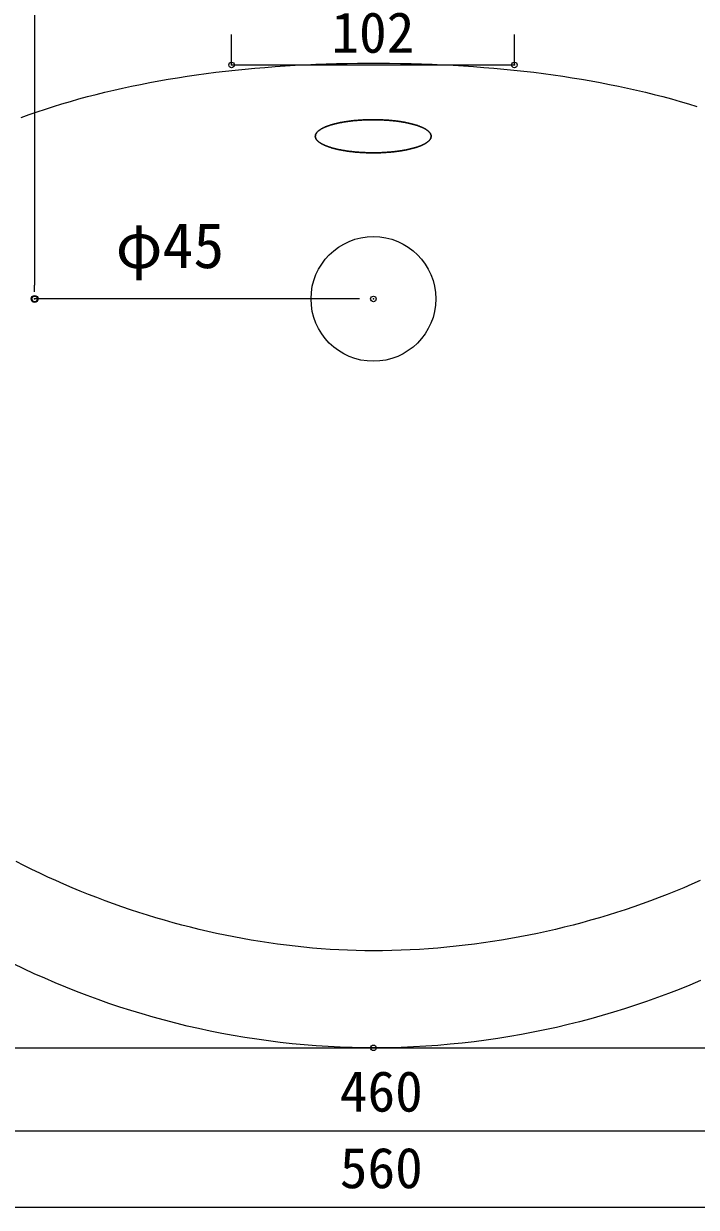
# Model space of a CAD drawing. Units: millimetres, scale not verified. Extents: x -1002 to 1010, y -687 to 676.
# Drawn here: x -631.8 to -389.2, y -22.5 to 404.2 of the extents above; entities that cross this region are included whole.
import ezdxf
from ezdxf.enums import TextEntityAlignment as Align

# ---------------------------------------------------------------- set-up
doc = ezdxf.new("R2010")
doc.units = ezdxf.units.MM
doc.header["$LTSCALE"] = 5
doc.header["$PDMODE"] = 32
doc.header["$PDSIZE"] = 2
doc.layers.add('0-0', color=7, linetype='Continuous', lineweight=15)
doc.layers.add('F-0', color=7, linetype='Continuous', lineweight=15)
doc.styles.add('ＭＳ ゴシック', font='')
doc.styles.get('ＭＳ ゴシック').set_extended_font_data('MS Gothic')

# ---------------------------------------------------------------- blocks, each defined once
blk = doc.blocks.new('_DOT')
at = {"layer": '0-0'}
blk.add_line((-0.5, 0), (-1, 0), dxfattribs=at)
blk.add_circle((0, 0), 0.25, dxfattribs=at)
blk.add_circle((0, 0), 0.25, dxfattribs=at)

msp = doc.modelspace()

# ---------------------------------------------------------------- linework, layer by layer
at = {"layer": 'F-0'}
for p, q in [((-627.809, 510.017), (-627.809, 310.017)), ((-510.632, 305.017), (-627.809, 305.017)), ((-783.132, 35.017), (-228.132, 35.017)), ((-500.632, 35.017), (-147.843, 35.017)), ((-730.632, 5.118), (-280.632, 5.118)), ((-780.632, -22.478), (-230.632, -22.478))]:
    msp.add_line(p, q, dxfattribs=at)
at = {"layer": 'F-0', "color": 4, "lineweight": 9}
for p, q in [((-556.788, 389.361), (-556.788, 400.324)), ((-454.788, 389.361), (-454.788, 400.324)), ((-556.788, 389.361), (-454.788, 389.361))]:
    msp.add_line(p, q, dxfattribs=at)
at = {"layer": 'F-0', "lineweight": 18}
for points in [[(-551.913, 387.868), (-548.339, 388.198), (-544.741, 388.498), (-541.12, 388.778), (-537.476, 389.028), (-533.81, 389.248), (-530.122, 389.438), (-526.412, 389.598), (-522.68, 389.738), (-518.928, 389.848), (-515.154, 389.928), (-511.36, 389.988), (-507.546, 390.018), (-503.676, 390.018), (-499.782, 389.988), (-495.911, 389.928), (-492.063, 389.848), (-488.24, 389.738), (-484.44, 389.598), (-480.665, 389.438), (-476.915, 389.248), (-473.189, 389.028), (-469.489, 388.778), (-465.814, 388.498), (-462.166, 388.198), (-458.543, 387.868), (-454.947, 387.508), (-451.377, 387.118), (-447.835, 386.708), (-444.319, 386.258), (-440.832, 385.788), (-437.372, 385.288), (-433.94, 384.768), (-430.537, 384.208), (-427.163, 383.628), (-423.817, 383.008), (-420.501, 382.368), (-417.214, 381.698), (-413.958, 381.008), (-410.731, 380.278)], [(-632.675, 370.408), (-629.795, 371.458), (-626.884, 372.468), (-623.941, 373.448), (-620.967, 374.398), (-617.962, 375.328), (-614.927, 376.228), (-611.862, 377.098), (-608.767, 377.938), (-605.642, 378.748), (-602.488, 379.528), (-599.306, 380.278), (-596.095, 381.008), (-592.856, 381.698), (-589.589, 382.368), (-586.294, 383.008), (-582.973, 383.628), (-579.624, 384.208), (-576.25, 384.768), (-572.849, 385.288), (-569.422, 385.788), (-565.97, 386.258), (-562.493, 386.708), (-558.99, 387.118), (-555.464, 387.508), (-551.913, 387.868)], [(-410.731, 380.278), (-407.535, 379.528), (-404.369, 378.748), (-401.235, 377.938), (-398.132, 377.098), (-395.061, 376.228), (-392.021, 375.328), (-389.014, 374.398)], [(-625.963, 97.955), (-628.825, 99.331), (-631.666, 100.736), (-634.485, 102.17)], [(-505.632, 70.016), (-508.748, 70.037), (-511.871, 70.097), (-515, 70.197), (-518.136, 70.337), (-521.277, 70.516), (-524.423, 70.734), (-527.572, 70.991), (-530.725, 71.286), (-533.88, 71.619), (-537.037, 71.991), (-540.194, 72.399), (-543.351, 72.845), (-546.508, 73.328), (-549.664, 73.848), (-552.818, 74.404), (-555.968, 74.996), (-559.115, 75.625), (-562.258, 76.288), (-565.396, 76.988), (-568.528, 77.722), (-571.654, 78.491), (-574.772, 79.294), (-577.883, 80.132), (-580.984, 81.003), (-584.076, 81.909), (-587.159, 82.847), (-590.23, 83.819), (-593.289, 84.823), (-596.336, 85.86), (-599.37, 86.929), (-602.39, 88.03), (-605.396, 89.163), (-608.386, 90.327), (-611.36, 91.522), (-614.317, 92.748), (-617.257, 94.005), (-620.178, 95.292), (-623.08, 96.608), (-625.963, 97.955)], [(-387.854, 95.292), (-390.768, 94.005), (-393.704, 92.748), (-396.662, 91.522), (-399.64, 90.327), (-402.639, 89.163), (-405.658, 88.03), (-408.695, 86.929), (-411.752, 85.86), (-414.826, 84.823), (-417.917, 83.819), (-421.025, 82.847), (-424.149, 81.909)], [(-424.149, 81.909), (-427.288, 81.003), (-430.442, 80.132), (-433.61, 79.294), (-436.791, 78.491), (-439.986, 77.722), (-443.193, 76.988), (-446.411, 76.288), (-449.641, 75.625), (-452.881, 74.996), (-456.131, 74.404), (-459.389, 73.848), (-462.657, 73.328), (-465.932, 72.845), (-469.215, 72.399), (-472.505, 71.991), (-475.8, 71.619), (-479.101, 71.286), (-482.407, 70.991), (-485.717, 70.734), (-489.031, 70.516), (-492.348, 70.337), (-495.667, 70.197), (-498.988, 70.097), (-502.31, 70.037), (-505.632, 70.016)], [(-508.922, 35.035), (-513.296, 35.118), (-517.655, 35.267), (-522.001, 35.48), (-526.33, 35.759), (-530.644, 36.1), (-534.942, 36.505), (-539.222, 36.973), (-543.485, 37.502), (-547.73, 38.092), (-551.956, 38.743), (-556.163, 39.454), (-560.35, 40.224), (-564.516, 41.053), (-568.662, 41.939), (-572.786, 42.883), (-576.888, 43.884), (-580.968, 44.941), (-585.024, 46.053), (-589.057, 47.22), (-593.065, 48.441), (-597.049, 49.715), (-601.007, 51.042), (-604.939, 52.422), (-608.844, 53.853), (-612.723, 55.335), (-616.573, 56.867), (-620.396, 58.449), (-624.189, 60.079), (-627.954, 61.759), (-631.688, 63.485), (-635.392, 65.259)], [(-387.716, 59.258), (-391.536, 57.652), (-395.387, 56.095), (-399.267, 54.587), (-403.177, 53.131), (-407.116, 51.726), (-411.084, 50.372), (-415.079, 49.071), (-419.102, 47.823), (-423.151, 46.629), (-427.227, 45.49), (-431.329, 44.405), (-435.456, 43.377), (-439.608, 42.404), (-443.784, 41.489), (-447.984, 40.631), (-452.207, 39.832), (-456.453, 39.091), (-460.721, 38.41), (-465.011, 37.789), (-469.323, 37.23), (-473.654, 36.731), (-478.007, 36.295), (-482.378, 35.921), (-486.769, 35.611), (-491.179, 35.366), (-495.606, 35.184), (-500.051, 35.068), (-504.514, 35.019), (-508.922, 35.035)]]:
    msp.add_lwpolyline(points, dxfattribs=at)
at = {"layer": 'F-0'}
for points in [[(-516.509, 368.758), (-516.784, 368.708), (-517.056, 368.658), (-517.325, 368.608), (-517.591, 368.558), (-517.854, 368.508), (-518.114, 368.448), (-518.371, 368.398), (-518.625, 368.338), (-518.876, 368.278), (-519.124, 368.218), (-519.368, 368.158), (-519.609, 368.098), (-519.847, 368.038), (-520.082, 367.978), (-520.313, 367.918), (-520.54, 367.848), (-520.764, 367.788), (-520.985, 367.718), (-521.202, 367.648), (-521.416, 367.578), (-521.626, 367.508), (-521.832, 367.438), (-522.034, 367.368), (-522.233, 367.298), (-522.427, 367.228), (-522.618, 367.148), (-522.805, 367.078), (-522.988, 366.998), (-523.167, 366.928), (-523.342, 366.848), (-523.513, 366.768), (-523.68, 366.688), (-523.843, 366.608), (-524.001, 366.528), (-524.155, 366.448), (-524.305, 366.368), (-524.45, 366.278), (-524.591, 366.198), (-524.728, 366.118)], [(-524.728, 366.118), (-524.591, 366.198), (-524.45, 366.278), (-524.305, 366.368), (-524.155, 366.448), (-524.001, 366.528), (-523.843, 366.608), (-523.68, 366.688), (-523.513, 366.768), (-523.342, 366.848), (-523.167, 366.928), (-522.988, 366.998), (-522.805, 367.078), (-522.618, 367.148), (-522.427, 367.228), (-522.233, 367.298), (-522.034, 367.368), (-521.832, 367.438), (-521.626, 367.508), (-521.416, 367.578), (-521.202, 367.648), (-520.985, 367.718), (-520.764, 367.788), (-520.54, 367.848), (-520.313, 367.918), (-520.082, 367.978), (-519.847, 368.038), (-519.609, 368.098), (-519.368, 368.158), (-519.124, 368.218), (-518.876, 368.278), (-518.625, 368.338), (-518.371, 368.398), (-518.114, 368.448), (-517.854, 368.508), (-517.591, 368.558), (-517.325, 368.608), (-517.056, 368.658), (-516.784, 368.708), (-516.509, 368.758)], [(-504.071, 369.598), (-504.411, 369.608), (-504.753, 369.618), (-505.097, 369.618), (-505.442, 369.618), (-505.788, 369.618), (-506.133, 369.618), (-506.477, 369.618), (-506.82, 369.608), (-507.162, 369.608), (-507.501, 369.598), (-507.84, 369.588), (-508.176, 369.578), (-508.511, 369.568), (-508.845, 369.548), (-509.176, 369.538), (-509.506, 369.518), (-509.834, 369.498), (-510.16, 369.478), (-510.485, 369.458), (-510.807, 369.438), (-511.128, 369.418), (-511.446, 369.388), (-511.762, 369.368), (-512.077, 369.338), (-512.389, 369.308), (-512.699, 369.278), (-513.006, 369.248), (-513.312, 369.208), (-513.615, 369.178), (-513.916, 369.138), (-514.214, 369.098), (-514.51, 369.068), (-514.803, 369.028), (-515.094, 368.978), (-515.382, 368.938), (-515.668, 368.898), (-515.951, 368.848), (-516.231, 368.808), (-516.509, 368.758)], [(-516.509, 368.758), (-516.231, 368.808), (-515.951, 368.848), (-515.668, 368.898), (-515.382, 368.938), (-515.094, 368.978), (-514.803, 369.028), (-514.51, 369.068), (-514.214, 369.098), (-513.916, 369.138), (-513.615, 369.178), (-513.312, 369.208), (-513.006, 369.248), (-512.699, 369.278), (-512.389, 369.308), (-512.077, 369.338), (-511.762, 369.368), (-511.446, 369.388), (-511.128, 369.418), (-510.807, 369.438), (-510.485, 369.458), (-510.16, 369.478), (-509.834, 369.498), (-509.506, 369.518), (-509.176, 369.538), (-508.845, 369.548), (-508.511, 369.568), (-508.176, 369.578), (-507.84, 369.588), (-507.501, 369.598), (-507.162, 369.608), (-506.82, 369.608), (-506.477, 369.618), (-506.133, 369.618), (-505.788, 369.618), (-505.442, 369.618), (-505.097, 369.618), (-504.753, 369.618), (-504.411, 369.608), (-504.071, 369.598)], [(-492.401, 368.248), (-492.65, 368.308), (-492.902, 368.368), (-493.158, 368.418), (-493.416, 368.478), (-493.678, 368.528), (-493.943, 368.588), (-494.21, 368.638), (-494.481, 368.688), (-494.754, 368.738), (-495.03, 368.778), (-495.309, 368.828), (-495.591, 368.878), (-495.875, 368.918), (-496.162, 368.958), (-496.452, 368.998), (-496.744, 369.048), (-497.039, 369.078), (-497.336, 369.118), (-497.636, 369.158), (-497.938, 369.188), (-498.242, 369.228), (-498.548, 369.258), (-498.857, 369.288), (-499.168, 369.318), (-499.482, 369.348), (-499.797, 369.378), (-500.114, 369.398), (-500.434, 369.428), (-500.755, 369.448), (-501.079, 369.468), (-501.404, 369.488), (-501.731, 369.508), (-502.06, 369.528), (-502.391, 369.548), (-502.724, 369.558), (-503.058, 369.568), (-503.394, 369.588), (-503.731, 369.588), (-504.071, 369.598)], [(-504.071, 369.598), (-503.731, 369.588), (-503.394, 369.588), (-503.058, 369.568), (-502.724, 369.558), (-502.391, 369.548), (-502.06, 369.528), (-501.731, 369.508), (-501.404, 369.488), (-501.079, 369.468), (-500.755, 369.448), (-500.434, 369.428), (-500.114, 369.398), (-499.797, 369.378), (-499.482, 369.348), (-499.168, 369.318), (-498.857, 369.288), (-498.548, 369.258), (-498.242, 369.228), (-497.938, 369.188), (-497.636, 369.158), (-497.336, 369.118), (-497.039, 369.078), (-496.744, 369.048), (-496.452, 368.998), (-496.162, 368.958), (-495.875, 368.918), (-495.591, 368.878), (-495.309, 368.828), (-495.03, 368.778), (-494.754, 368.738), (-494.481, 368.688), (-494.21, 368.638), (-493.943, 368.588), (-493.678, 368.528), (-493.416, 368.478), (-493.158, 368.418), (-492.902, 368.368), (-492.65, 368.308), (-492.401, 368.248)], [(-485.603, 365.278), (-485.696, 365.368), (-485.793, 365.458), (-485.895, 365.548), (-486.002, 365.638), (-486.113, 365.728), (-486.23, 365.818), (-486.35, 365.898), (-486.476, 365.988), (-486.606, 366.068), (-486.74, 366.158), (-486.879, 366.238), (-487.022, 366.328), (-487.17, 366.408), (-487.322, 366.488), (-487.478, 366.568), (-487.639, 366.648), (-487.803, 366.728), (-487.972, 366.808), (-488.145, 366.888), (-488.322, 366.958), (-488.503, 367.038), (-488.688, 367.108), (-488.877, 367.188), (-489.07, 367.258), (-489.267, 367.338), (-489.467, 367.408), (-489.671, 367.478), (-489.879, 367.548), (-490.091, 367.618), (-490.306, 367.688), (-490.525, 367.748), (-490.748, 367.818), (-490.974, 367.878), (-491.203, 367.948), (-491.436, 368.008), (-491.672, 368.068), (-491.912, 368.128), (-492.155, 368.188), (-492.401, 368.248)], [(-492.401, 368.248), (-492.155, 368.188), (-491.912, 368.128), (-491.672, 368.068), (-491.436, 368.008), (-491.203, 367.948), (-490.974, 367.878), (-490.748, 367.818), (-490.525, 367.748), (-490.306, 367.688), (-490.091, 367.618), (-489.879, 367.548), (-489.671, 367.478), (-489.467, 367.408), (-489.267, 367.338), (-489.07, 367.258), (-488.877, 367.188), (-488.688, 367.108), (-488.503, 367.038), (-488.322, 366.958), (-488.145, 366.888), (-487.972, 366.808), (-487.803, 366.728), (-487.639, 366.648), (-487.478, 366.568), (-487.322, 366.488), (-487.17, 366.408), (-487.022, 366.328), (-486.879, 366.238), (-486.74, 366.158), (-486.606, 366.068), (-486.476, 365.988), (-486.35, 365.898), (-486.23, 365.818), (-486.113, 365.728), (-486.002, 365.638), (-485.895, 365.548), (-485.793, 365.458), (-485.696, 365.368), (-485.603, 365.278)], [(-524.728, 366.118), (-524.86, 366.028), (-524.988, 365.948), (-525.111, 365.858), (-525.229, 365.768), (-525.343, 365.688), (-525.452, 365.598), (-525.557, 365.508), (-525.657, 365.418), (-525.751, 365.328), (-525.841, 365.238), (-525.926, 365.148), (-526.006, 365.058), (-526.082, 364.958), (-526.152, 364.868), (-526.217, 364.778), (-526.277, 364.678), (-526.331, 364.588), (-526.381, 364.488), (-526.425, 364.398), (-526.464, 364.298), (-526.498, 364.208), (-526.526, 364.108), (-526.549, 364.008), (-526.566, 363.918), (-526.578, 363.818), (-526.584, 363.718), (-526.585, 363.618), (-526.58, 363.518), (-526.57, 363.418), (-526.554, 363.328), (-526.532, 363.228), (-526.505, 363.128), (-526.473, 363.028), (-526.435, 362.938), (-526.392, 362.838), (-526.344, 362.748), (-526.291, 362.648), (-526.232, 362.558), (-526.168, 362.458)], [(-526.168, 362.458), (-526.232, 362.558), (-526.291, 362.648), (-526.344, 362.748), (-526.392, 362.838), (-526.435, 362.938), (-526.473, 363.028), (-526.505, 363.128), (-526.532, 363.228), (-526.554, 363.328), (-526.57, 363.418), (-526.58, 363.518), (-526.585, 363.618), (-526.584, 363.718), (-526.578, 363.818), (-526.566, 363.918), (-526.549, 364.008), (-526.526, 364.108), (-526.498, 364.208), (-526.464, 364.298), (-526.425, 364.398), (-526.381, 364.488), (-526.331, 364.588), (-526.277, 364.678), (-526.217, 364.778), (-526.152, 364.868), (-526.082, 364.958), (-526.006, 365.058), (-525.926, 365.148), (-525.841, 365.238), (-525.751, 365.328), (-525.657, 365.418), (-525.557, 365.508), (-525.452, 365.598), (-525.343, 365.688), (-525.229, 365.768), (-525.111, 365.858), (-524.988, 365.948), (-524.86, 366.028), (-524.728, 366.118)], [(-486.085, 361.598), (-485.975, 361.688), (-485.869, 361.778), (-485.768, 361.868), (-485.672, 361.958), (-485.581, 362.048), (-485.495, 362.138), (-485.413, 362.228), (-485.337, 362.318), (-485.266, 362.418), (-485.199, 362.508), (-485.138, 362.608), (-485.082, 362.698), (-485.031, 362.788), (-484.986, 362.888), (-484.946, 362.988), (-484.911, 363.078), (-484.881, 363.178), (-484.857, 363.278), (-484.838, 363.368), (-484.825, 363.468), (-484.817, 363.568), (-484.815, 363.668), (-484.819, 363.768), (-484.828, 363.868), (-484.842, 363.958), (-484.862, 364.058), (-484.888, 364.158), (-484.919, 364.248), (-484.955, 364.348), (-484.997, 364.448), (-485.044, 364.538), (-485.096, 364.638), (-485.153, 364.728), (-485.216, 364.818), (-485.283, 364.918), (-485.356, 365.008), (-485.433, 365.098), (-485.516, 365.188), (-485.603, 365.278)], [(-485.603, 365.278), (-485.516, 365.188), (-485.433, 365.098), (-485.356, 365.008), (-485.283, 364.918), (-485.216, 364.818), (-485.153, 364.728), (-485.096, 364.638), (-485.044, 364.538), (-484.997, 364.448), (-484.955, 364.348), (-484.919, 364.248), (-484.888, 364.158), (-484.862, 364.058), (-484.842, 363.958), (-484.828, 363.868), (-484.819, 363.768), (-484.815, 363.668), (-484.817, 363.568), (-484.825, 363.468), (-484.838, 363.368), (-484.857, 363.278), (-484.881, 363.178), (-484.911, 363.078), (-484.946, 362.988), (-484.986, 362.888), (-485.031, 362.788), (-485.082, 362.698), (-485.138, 362.608), (-485.199, 362.508), (-485.266, 362.418), (-485.337, 362.318), (-485.413, 362.228), (-485.495, 362.138), (-485.581, 362.048), (-485.672, 361.958), (-485.768, 361.868), (-485.869, 361.778), (-485.975, 361.688), (-486.085, 361.598)], [(-526.168, 362.458), (-526.1, 362.368), (-526.026, 362.278), (-525.947, 362.188), (-525.863, 362.098), (-525.774, 361.998), (-525.681, 361.908), (-525.582, 361.818), (-525.479, 361.738), (-525.371, 361.648), (-525.258, 361.558), (-525.141, 361.468), (-525.019, 361.388), (-524.893, 361.298), (-524.762, 361.208), (-524.626, 361.128), (-524.486, 361.048), (-524.342, 360.958), (-524.193, 360.878), (-524.04, 360.798), (-523.883, 360.718), (-523.721, 360.638), (-523.555, 360.558), (-523.385, 360.478), (-523.211, 360.398), (-523.033, 360.328), (-522.851, 360.248), (-522.665, 360.178), (-522.475, 360.098), (-522.282, 360.028), (-522.084, 359.958), (-521.883, 359.878), (-521.677, 359.808), (-521.469, 359.738), (-521.256, 359.678), (-521.04, 359.608), (-520.82, 359.538), (-520.597, 359.478), (-520.37, 359.408), (-520.14, 359.348)], [(-520.14, 359.348), (-520.37, 359.408), (-520.597, 359.478), (-520.82, 359.538), (-521.04, 359.608), (-521.256, 359.678), (-521.469, 359.738), (-521.677, 359.808), (-521.883, 359.878), (-522.084, 359.958), (-522.282, 360.028), (-522.475, 360.098), (-522.665, 360.178), (-522.851, 360.248), (-523.033, 360.328), (-523.211, 360.398), (-523.385, 360.478), (-523.555, 360.558), (-523.721, 360.638), (-523.883, 360.718), (-524.04, 360.798), (-524.193, 360.878), (-524.342, 360.958), (-524.486, 361.048), (-524.626, 361.128), (-524.762, 361.208), (-524.893, 361.298), (-525.019, 361.388), (-525.141, 361.468), (-525.258, 361.558), (-525.371, 361.648), (-525.479, 361.738), (-525.582, 361.818), (-525.681, 361.908), (-525.774, 361.998), (-525.863, 362.098), (-525.947, 362.188), (-526.026, 362.278), (-526.1, 362.368), (-526.168, 362.458)], [(-520.14, 359.348), (-519.906, 359.278), (-519.669, 359.218), (-519.429, 359.158), (-519.185, 359.098), (-518.938, 359.038), (-518.688, 358.988), (-518.435, 358.928), (-518.179, 358.868), (-517.919, 358.818), (-517.657, 358.768), (-517.391, 358.708), (-517.123, 358.658), (-516.852, 358.608), (-516.578, 358.558), (-516.301, 358.518), (-516.021, 358.468), (-515.739, 358.428), (-515.454, 358.378), (-515.167, 358.338), (-514.876, 358.298), (-514.584, 358.258), (-514.288, 358.218), (-513.991, 358.178), (-513.69, 358.138), (-513.388, 358.108), (-513.083, 358.078), (-512.776, 358.038), (-512.467, 358.008), (-512.155, 357.978), (-511.841, 357.958), (-511.525, 357.928), (-511.207, 357.898), (-510.888, 357.878), (-510.566, 357.858), (-510.242, 357.828), (-509.916, 357.818), (-509.588, 357.798), (-509.259, 357.778), (-508.928, 357.758)], [(-508.928, 357.758), (-509.259, 357.778), (-509.588, 357.798), (-509.916, 357.818), (-510.242, 357.828), (-510.566, 357.858), (-510.888, 357.878), (-511.207, 357.898), (-511.525, 357.928), (-511.841, 357.958), (-512.155, 357.978), (-512.467, 358.008), (-512.776, 358.038), (-513.083, 358.078), (-513.388, 358.108), (-513.69, 358.138), (-513.991, 358.178), (-514.288, 358.218), (-514.584, 358.258), (-514.876, 358.298), (-515.167, 358.338), (-515.454, 358.378), (-515.739, 358.428), (-516.021, 358.468), (-516.301, 358.518), (-516.578, 358.558), (-516.852, 358.608), (-517.123, 358.658), (-517.391, 358.708), (-517.657, 358.768), (-517.919, 358.818), (-518.179, 358.868), (-518.435, 358.928), (-518.688, 358.988), (-518.938, 359.038), (-519.185, 359.098), (-519.429, 359.158), (-519.669, 359.218), (-519.906, 359.278), (-520.14, 359.348)], [(-505.701, 357.688), (-505.355, 357.688), (-505.011, 357.698), (-504.668, 357.698), (-504.326, 357.708), (-503.986, 357.708), (-503.647, 357.718), (-503.31, 357.728), (-502.974, 357.738), (-502.64, 357.758), (-502.308, 357.768), (-501.978, 357.788), (-501.649, 357.808), (-501.323, 357.818), (-500.998, 357.848), (-500.675, 357.868), (-500.354, 357.888), (-500.035, 357.918), (-499.718, 357.938), (-499.403, 357.968), (-499.09, 357.998), (-498.78, 358.028), (-498.472, 358.058), (-498.166, 358.088), (-497.862, 358.128), (-497.56, 358.158), (-497.261, 358.198), (-496.965, 358.238), (-496.671, 358.278), (-496.379, 358.318), (-496.09, 358.358), (-495.804, 358.398), (-495.52, 358.448), (-495.239, 358.488), (-494.961, 358.538), (-494.686, 358.588), (-494.413, 358.638), (-494.143, 358.688), (-493.876, 358.738), (-493.612, 358.788)], [(-493.612, 358.788), (-493.876, 358.738), (-494.143, 358.688), (-494.413, 358.638), (-494.686, 358.588), (-494.961, 358.538), (-495.239, 358.488), (-495.52, 358.448), (-495.804, 358.398), (-496.09, 358.358), (-496.379, 358.318), (-496.671, 358.278), (-496.965, 358.238), (-497.261, 358.198), (-497.56, 358.158), (-497.862, 358.128), (-498.166, 358.088), (-498.472, 358.058), (-498.78, 358.028), (-499.09, 357.998), (-499.403, 357.968), (-499.718, 357.938), (-500.035, 357.918), (-500.354, 357.888), (-500.675, 357.868), (-500.998, 357.848), (-501.323, 357.818), (-501.649, 357.808), (-501.978, 357.788), (-502.308, 357.768), (-502.64, 357.758), (-502.974, 357.738), (-503.31, 357.728), (-503.647, 357.718), (-503.986, 357.708), (-504.326, 357.708), (-504.668, 357.698), (-505.011, 357.698), (-505.355, 357.688), (-505.701, 357.688)], [(-493.612, 358.788), (-493.352, 358.848), (-493.094, 358.898), (-492.839, 358.958), (-492.587, 359.008), (-492.339, 359.068), (-492.094, 359.128), (-491.851, 359.188), (-491.613, 359.248), (-491.377, 359.318), (-491.145, 359.378), (-490.917, 359.438), (-490.692, 359.508), (-490.47, 359.568), (-490.252, 359.638), (-490.038, 359.708), (-489.827, 359.778), (-489.62, 359.848), (-489.417, 359.918), (-489.217, 359.988), (-489.021, 360.068), (-488.83, 360.138), (-488.642, 360.208), (-488.458, 360.288), (-488.278, 360.368), (-488.102, 360.438), (-487.93, 360.518), (-487.762, 360.598), (-487.598, 360.678), (-487.439, 360.758), (-487.283, 360.838), (-487.133, 360.918), (-486.986, 360.998), (-486.844, 361.088), (-486.706, 361.168), (-486.573, 361.258), (-486.444, 361.338), (-486.32, 361.428), (-486.2, 361.518), (-486.085, 361.598)], [(-486.085, 361.598), (-486.2, 361.518), (-486.32, 361.428), (-486.444, 361.338), (-486.573, 361.258), (-486.706, 361.168), (-486.844, 361.088), (-486.986, 360.998), (-487.133, 360.918), (-487.283, 360.838), (-487.439, 360.758), (-487.598, 360.678), (-487.762, 360.598), (-487.93, 360.518), (-488.102, 360.438), (-488.278, 360.368), (-488.458, 360.288), (-488.642, 360.208), (-488.83, 360.138), (-489.021, 360.068), (-489.217, 359.988), (-489.417, 359.918), (-489.62, 359.848), (-489.827, 359.778), (-490.038, 359.708), (-490.252, 359.638), (-490.47, 359.568), (-490.692, 359.508), (-490.917, 359.438), (-491.145, 359.378), (-491.377, 359.318), (-491.613, 359.248), (-491.851, 359.188), (-492.094, 359.128), (-492.339, 359.068), (-492.587, 359.008), (-492.839, 358.958), (-493.094, 358.898), (-493.352, 358.848), (-493.612, 358.788)]]:
    msp.add_lwpolyline(points, dxfattribs=at)
msp.add_lwpolyline([(-508.928, 357.758), (-508.595, 357.748), (-508.26, 357.738), (-507.924, 357.728), (-507.586, 357.718), (-507.247, 357.708), (-506.906, 357.698), (-506.563, 357.698), (-506.22, 357.698), (-505.874, 357.688), (-506.22, 357.698), (-506.563, 357.698), (-506.906, 357.698), (-507.247, 357.708), (-507.586, 357.718), (-507.924, 357.728), (-508.26, 357.738), (-508.595, 357.748)], close=True, dxfattribs=at)
msp.add_circle((-505.632, 305.017), 22.5, dxfattribs=at)
at = {"layer": 'F-0', "color": 6}
for p in [(-556.788, 389.361), (-454.788, 389.361)]:
    msp.add_point(p, dxfattribs=at)
at = {"layer": 'F-0'}
for p in [(-627.809, 305.017), (-505.632, 305.017), (-505.632, 35.017)]:
    msp.add_point(p, dxfattribs=at)

# ---------------------------------------------------------------- block references
at = {"layer": 'F-0', "xscale": 5, "yscale": 5, "rotation": 270}
msp.add_blockref('_DOT', (-627.809, 305.017), dxfattribs=at)

# ---------------------------------------------------------------- texts
at = {"layer": 'F-0', "style": 'ＭＳ ゴシック'}
for s, height, p in [('102', 14.66, (-520.788, 389.361)), ('φ45', 16.35, (-598.578, 311.209)), ('460', 14.66, (-517.751, 7.618)), ('560', 14.66, (-517.751, -19.978))]:
    msp.add_text(s, height=height, dxfattribs=at).set_placement(p, align=Align.BOTTOM_LEFT)

doc.saveas('drawing.dxf')
